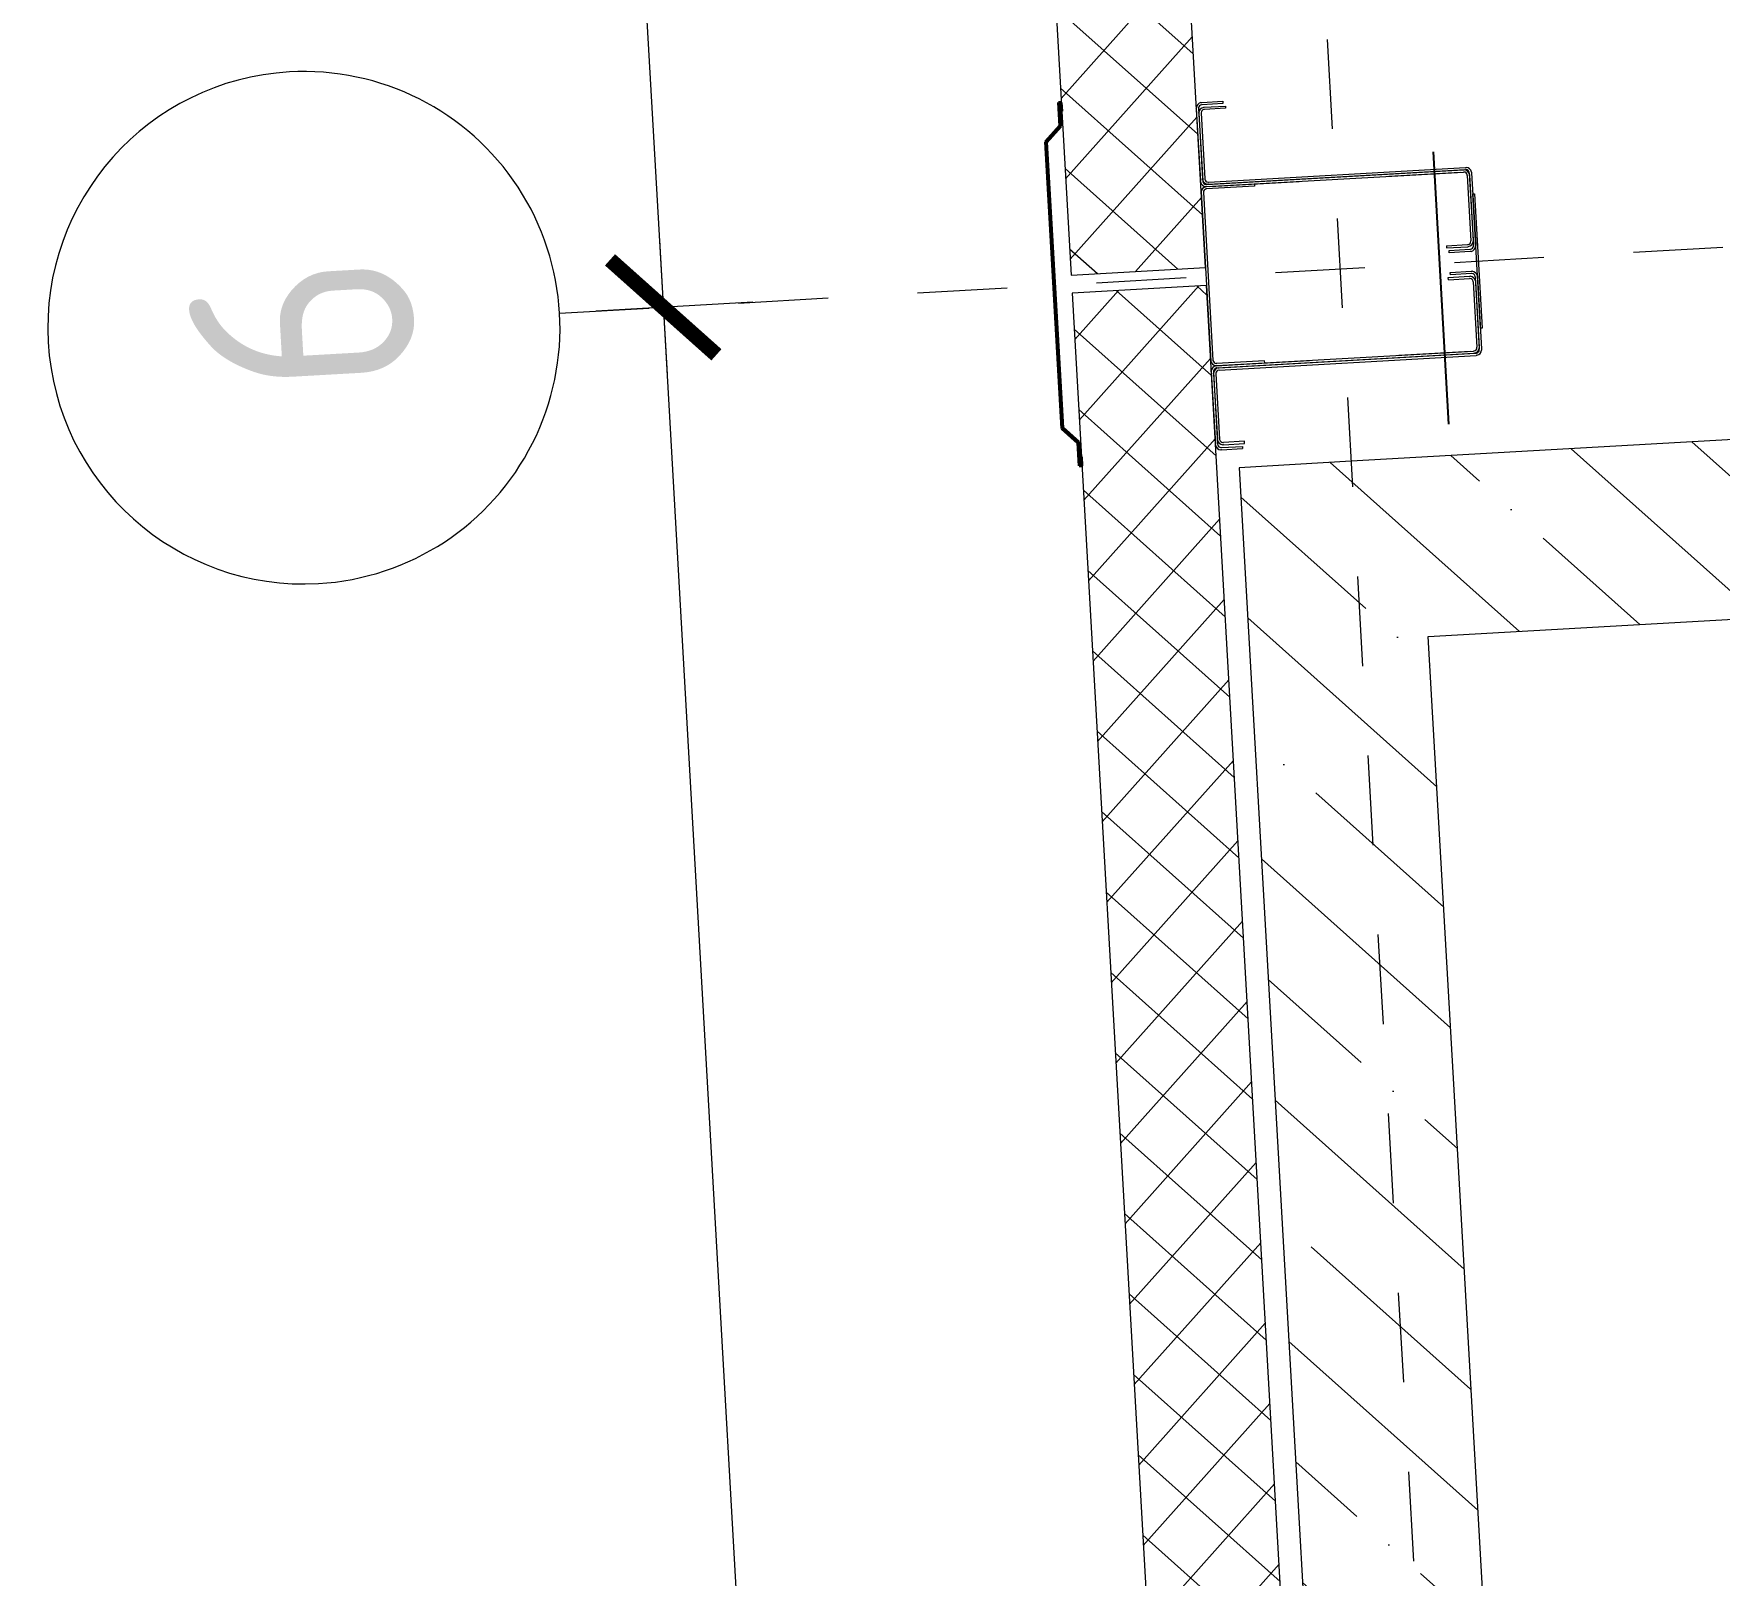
# Model space of a CAD drawing. Header units: metres. Extents: x 93803 to 107732, y 94484 to 125083.
# Drawn here: x 107717.575 to 107719.456, y 110803.104 to 110804.823 of the extents above; entities that cross this region are included whole.
import ezdxf

# ---------------------------------------------------------------- set-up
doc = ezdxf.new("R2010")
doc.units = ezdxf.units.M
doc.header["$PDMODE"] = 35
doc.header["$PDSIZE"] = 1
for name, pattern in [('_ШПТ__20_т__2_5__Линия сетки', [25, 20, -2.5, 0, -2.5]), ('XKITLINE00', [0]), ('XKITLINE02', [4, 2, -2])]:
    doc.linetypes.add(name, pattern=pattern)
doc.layers.get('Defpoints').update_dxf_attribs({"color": 253})
for name, color, linetype, lineweight in [('Part', 250, 'Continuous', 0), ('S-WALL-PATT', 7, 'Continuous', 0), ('Выноски', 7, 'Continuous', 15), ('Обобщенные модели', 7, 'Continuous', 18), ('Оси', 250, 'Continuous', 9), ('Размеры', 250, 'Continuous', 9), ('Стены штриховка', 7, 'Continuous', 30)]:
    doc.layers.add(name, color=color, linetype=linetype, lineweight=lineweight)
doc.layers.add('Лестницы', color=7, linetype='Continuous', lineweight=9, true_color=0x506c76)
doc.styles.add('GOST Common', font='GOST_Common.ttf', dxfattribs={"width": 0.9, "height": 349.9999999999996})
doc.styles.add('ГОСТ 2.304', font='CS_Gost2304.shx')
doc.dimstyles.new('СПДС', dxfattribs={"dimscale": 100, "dimtxt": 2, "dimasz": 1.5, "dimexe": 1, "dimexo": 0, "dimgap": 0.5, "dimtad": 1, "dimdec": 0, "dimtxsty": 'ГОСТ 2.304', "dimblk": 'ARCHTICK', "dimcen": 2.5, "dimdle": 1, "dimadec": 0, "dimazin": 2, "dimtfac": 0.75, "dimtdec": 0, "dimtmove": 1, "dimatfit": 3, "dimfxl": 1, "dimtfill": 1, "dimtolj": 1, "dimlwd": 9, "dimlwe": 9, "dimarcsym": 1})
pattern_1 = [(45, (0, 0), (-44.90128060534577, 44.90128060534577), []), (135, (0, 0), (-44.90128060534577, -44.90128060534576), [])]

# ---------------------------------------------------------------- blocks, each defined once
blk = doc.blocks.new('Ось сетки - Круг_Ø8 мм-6577-_О__L2_3_900_')
at = {"layer": 'Оси', "lineweight": 20}
for centre, start, end in [((0, -2.710563210106287e-17), 359.9999999999996, 179.9999999999998), ((5.287437154777308e-16, -2.710563210106287e-17), 179.9999999999998, 359.9999999999993)]:
    blk.add_arc(centre, 4.000000000000003, start, end, dxfattribs=at)
blk = doc.blocks.new('_ArchTick')
at = {"color": 0, "linetype": 'ByBlock', "const_width": 0.15}
blk.add_lwpolyline([(-0.5, -0.5), (0.5, 0.5)], dxfattribs=at)
blk = doc.blocks.new('*D4897')
at = {"layer": 'Defpoints', "color": 0, "ltscale": 75, "transparency": 16777216}
for p in [(33131.4592399107, -599.4154517686438), (39131.4592399107, -599.4154517686511), (39131.4592399107, -699.4003506284025)]:
    blk.add_point(p, dxfattribs=at)
at = {"layer": 'Размеры', "color": 0, "lineweight": 9, "ltscale": 75, "transparency": 16777216}
for p, q in [((33131.4592399107, -599.4154517686438), (33131.4592399107, -774.4003506284025)), ((39131.4592399107, -599.4154517686511), (39131.4592399107, -774.4003506284025)), ((33056.4592399107, -699.4003506284025), (39206.4592399107, -699.4003506284025))]:
    blk.add_line(p, q, dxfattribs=at)
at = {"layer": 'Размеры', "color": 0, "lineweight": 9, "ltscale": 75, "transparency": 16777216, "xscale": 112.5, "yscale": 112.5, "zscale": 112.5, "rotation": 180}
blk.add_blockref('_ArchTick', (33131.4592399107, -699.4003506284025), dxfattribs=at)
at = {"layer": 'Размеры', "color": 0, "lineweight": 9, "ltscale": 75, "transparency": 16777216, "xscale": 112.5, "yscale": 112.5, "zscale": 112.5}
blk.add_blockref('_ArchTick', (39131.4592399107, -699.4003506284025), dxfattribs=at)
at = {"layer": 'Размеры', "color": 0, "lineweight": 25, "ltscale": 75, "transparency": 16777216, "insert": (36131.4592399107, -582.5597994473002), "char_height": 150, "width": 186.2310899962048, "attachment_point": 5, "style": 'ГОСТ 2.304'}
blk.add_mtext('\\A1;6000', dxfattribs=at)
blk = doc.blocks.new('*D4898')
at = {"layer": 'Defpoints', "color": 0, "ltscale": 75, "transparency": 16777216}
for p in [(39131.4592399107, -599.4154517686511), (45131.45923991068, -599.415451768662), (45131.45923991068, -699.4003506284025)]:
    blk.add_point(p, dxfattribs=at)
at = {"layer": 'Размеры', "color": 0, "lineweight": 9, "ltscale": 75, "transparency": 16777216}
for p, q in [((39131.4592399107, -599.4154517686511), (39131.4592399107, -774.4003506284025)), ((45131.45923991068, -599.415451768662), (45131.45923991068, -774.4003506284025)), ((39056.4592399107, -699.4003506284025), (45206.45923991068, -699.4003506284025))]:
    blk.add_line(p, q, dxfattribs=at)
at = {"layer": 'Размеры', "color": 0, "lineweight": 9, "ltscale": 75, "transparency": 16777216, "xscale": 112.5, "yscale": 112.5, "zscale": 112.5, "rotation": 180}
blk.add_blockref('_ArchTick', (39131.4592399107, -699.4003506284025), dxfattribs=at)
at = {"layer": 'Размеры', "color": 0, "lineweight": 9, "ltscale": 75, "transparency": 16777216, "xscale": 112.5, "yscale": 112.5, "zscale": 112.5}
blk.add_blockref('_ArchTick', (45131.45923991068, -699.4003506284025), dxfattribs=at)
at = {"layer": 'Размеры', "color": 0, "lineweight": 25, "ltscale": 75, "transparency": 16777216, "insert": (42131.45923991069, -582.5597994473002), "char_height": 150, "width": 186.2310899962048, "attachment_point": 5, "style": 'ГОСТ 2.304'}
blk.add_mtext('\\A1;6000', dxfattribs=at)
blk = doc.blocks.new('Колонна К2')
at = {"layer": 'Part', "linetype": 'XKITLINE00', "lineweight": 0}
for p, q in [((-99.42504644859582, 152.4338393722428), (-98.5, 152.5)), ((-98.5, 152.5), (-17.5, 152.5)), ((-17.5, 152.5), (-16.57495355140418, 152.4338393722428)), ((16.57495355140418, 152.4338393722428), (17.5, 152.5)), ((17.5, 152.5), (98.5, 152.5)), ((98.5, 152.5), (99.42504644859582, 152.4338393722428)), ((-105, 146), (-104.9338393723592, 146.9250464488287)), ((-105, -141), (-105, 146)), ((-102.4529647831805, 146.5683505327906), (-102.5, 145.9107122735586)), ((-102.5, -141.0892877264414), (-102.5, 145.9107122735586)), ((-102.5, 143.5892877264414), (-102.440160356462, 144.4259552691365)), ((-102.5, -143.4107122735586), (-102.5, 143.5892877264414)), ((-99.95928576774895, 144.0692593530985), (-100, 143.5)), ((-100, -143.5), (-100, 143.5)), ((-98.41071227332577, 150), (-99.06835053255782, 149.9529647834133)), ((-98.41071227332577, 150), (-17.58928772620857, 150)), ((-96.92595526902005, 149.9401603563456), (-96.08928772620857, 150)), ((-96, 147.5), (-96.56925935298204, 147.4592857675161)), ((-96.08928772620857, 150), (-22.91071227332577, 150)), ((-96, 147.5), (-23, 147.5)), ((-22.43074064701796, 147.4592857675161), (-23, 147.5)), ((-22.91071227332577, 150), (-22.07404473097995, 149.9401603563456)), ((-19, 143.5), (-19.04071423225105, 144.0692593530985)), ((-19, 120), (-19, 143.5)), ((-16.93164946697652, 149.9529647834133), (-17.58928772620857, 150)), ((-16.559839643538, 144.4259552691365), (-16.5, 143.5892877264414)), ((-16.5, 120), (-16.5, 143.5892877264414)), ((-13.5, 145.9107122735586), (-13.54703521635383, 146.5683505327906)), ((-13.5, 122.5), (-13.5, 145.9107122735586)), ((-11.06616062764078, 146.9250464488287), (-11, 146)), ((-11, 146), (-11, 122.5)), ((11, 146), (11.06616062764078, 146.9250464488287)), ((11, 122.5), (11, 146)), ((13.54703521681949, 146.5683505327906), (13.5, 145.9107122735586)), ((13.5, 145.9107122735586), (13.5, 122.5)), ((16.5, 143.5892877264414), (16.559839643538, 144.4259552691365)), ((16.5, 120), (16.5, 143.5892877264414)), ((17.58928772667423, 150), (16.93164946744218, 149.9529647834133)), ((17.58928772667423, 150), (98.41071227379143, 150)), ((19.04071423271671, 144.0692593530985), (19, 143.5)), ((19, 120), (19, 143.5)), ((22.07404473097995, 149.9401603563456), (22.91071227379143, 150)), ((23, 147.5), (22.43074064701796, 147.4592857675161)), ((22.91071227379143, 150), (96.08928772667423, 150)), ((23, 147.5), (96, 147.5)), ((96.56925935298204, 147.4592857675161), (96, 147.5)), ((96.08928772667423, 150), (96.92595526902005, 149.9401603563456)), ((99.06835053302348, 149.9529647834133), (98.41071227379143, 150)), ((100, 143.5), (99.95928576774895, 144.0692593530985)), ((100, -143.5), (100, 143.5)), ((102.440160356462, 144.4259552691365), (102.5, 143.5892877264414)), ((102.5, 145.9107122735586), (102.4529647836462, 146.5683505327906)), ((102.5, -141.0892877264414), (102.5, 145.9107122735586)), ((102.5, -143.4107122735586), (102.5, 143.5892877264414)), ((104.9338393723592, 146.9250464488287), (105, 146)), ((105, -141), (105, 146)), ((-19, 120), (-16.5, 120)), ((-11, 122.5), (-13.5, 122.5)), ((13.5, 122.5), (11, 122.5)), ((19, 120), (16.5, 120)), ((-100, -143.5), (-100, -89.93383938604177)), ((-100, -89.93383938604177), (-97.5, -89.93383938604177)), ((-97.5, -89.93383938604177), (-97.47648239159025, -143.7395314031746)), ((97.5, -89.93383938604177), (97.47648239159025, -143.7395314031746)), ((100, -89.93383938604177), (97.5, -89.93383938604177)), ((100.0330803138204, -143.9625232244143), (100, -89.93383938604177)), ((-194, -143.5), (-194, -120)), ((-194, -120), (-191.5, -120)), ((-191.5, -120), (-191.5, -143.4107122735586)), ((-188.5, -117.5), (-186, -117.5)), ((-188.5, -141.0892877264414), (-188.5, -117.5)), ((-186, -117.5), (-186, -141)), ((188.5, -117.5), (186, -117.5)), ((186, -117.5), (186, -141)), ((188.5, -141.0892877264414), (188.5, -117.5)), ((191.5, -120), (191.5, -120)), ((191.5, -120), (191.5, -120)), ((191.5, -143.4107122735586), (191.5, -120)), ((191.5, -120), (194, -120)), ((194, -143.5), (194, -120)), ((-193.9338393723592, -144.4250464488287), (-194, -143.5)), ((-191.5, -143.4107122735586), (-191.4529647831805, -144.0683505327906)), ((-188.440160356462, -141.9259552691365), (-188.5, -141.0892877264414)), ((-187.5, -150), (-188.4250464485958, -149.9338393722428)), ((-188.0683505325578, -147.4529647834133), (-187.4107122733258, -147.5)), ((-187.5, -150), (-106.5, -150)), ((-187.4107122733258, -147.5), (-106.5892877262086, -147.5)), ((-186, -141), (-185.9592857672833, -141.5692593530985)), ((-182.0892877262086, -147.5), (-182.9259552690201, -147.4401603563456)), ((-182.569259352982, -144.9592857675161), (-182, -145)), ((-182.0892877262086, -147.5), (-108.9107122733258, -147.5)), ((-182, -145), (-109, -145)), ((-109, -145), (-108.430740647018, -144.9592857675161)), ((-108.0740447309799, -147.4401603563456), (-108.9107122733258, -147.5)), ((-106.5892877262086, -147.5), (-105.9316494669765, -147.4529647834133)), ((-105.5749535514042, -149.9338393722428), (-106.5, -150)), ((-105.040714232251, -141.5692593530985), (-105, -141)), ((-102.5, -141.0892877264414), (-102.559839643538, -141.9259552691365)), ((-102.5470352163538, -144.0683505327906), (-102.5, -143.4107122735586)), ((-99.93383937235922, -144.4250464488287), (-100, -143.5)), ((-97.5, -143.4107122735586), (-97.4529647831805, -144.0683505327906)), ((-94.42504644854769, -149.9338393722575), (94.42504644854789, -149.9338393722575)), ((-94.06835053264085, -147.4529647834324), (94.06835053264102, -147.4529647834324)), ((97.5, -143.4107122735586), (97.4529647831805, -144.0683505327906)), ((99.93383937235922, -144.4250464488287), (100, -143.5)), ((100.0661606276408, -144.4250464488287), (100, -143.5)), ((102.559839643538, -141.9259552691365), (102.5, -141.0892877264414)), ((102.5, -143.4107122735586), (102.5470352168195, -144.0683505327906)), ((105, -141), (105.0407142327167, -141.5692593530985)), ((106.5, -150), (105.5749535514042, -149.9338393722428)), ((105.9316494674422, -147.4529647834133), (106.5892877266742, -147.5)), ((106.5, -150), (187.5, -150)), ((106.5892877266742, -147.5), (187.4107122737914, -147.5)), ((108.9107122737914, -147.5), (108.0740447309799, -147.4401603563456)), ((108.430740647018, -144.9592857675161), (109, -145)), ((108.9107122737914, -147.5), (182.0892877266742, -147.5)), ((109, -145), (182, -145)), ((182, -145), (182.569259352982, -144.9592857675161)), ((182.9259552690201, -147.4401603563456), (182.0892877266742, -147.5)), ((185.959285767749, -141.5692593530985), (186, -141)), ((187.4107122737914, -147.5), (188.0683505330235, -147.4529647834133)), ((188.4250464485958, -149.9338393722428), (187.5, -150)), ((188.5, -141.0892877264414), (188.440160356462, -141.9259552691365)), ((191.4529647836462, -144.0683505327906), (191.5, -143.4107122735586)), ((194, -143.5), (193.9338393723592, -144.4250464488287))]:
    blk.add_line(p, q, dxfattribs=at)
at = {"layer": 'Part', "linetype": 'XKITLINE02', "lineweight": 0}
for p, q in [((-100, -140.0001452717697), (-100, 139.9998547282303)), ((100, -140.0001452717697), (100, 139.9998547282303))]:
    blk.add_line(p, q, dxfattribs=at)
at = {"layer": 'Part', "linetype": 'XKITLINE00', "lineweight": 0}
blk.add_lwpolyline([(-74.99999999999999, 152.5), (-74.99999999999999, 154.5), (74.99999999999999, 154.5), (74.99999999999999, 152.5), (-74.99999999999999, 152.5)], dxfattribs=at)
for centre, radius, start, end in [((-98.5, 146), 6.499999999995562, 98.18181817978395, 171.8181818202161), ((-17.5, 146), 6.499999999989522, 8.181818179783926, 81.81818182021608), ((17.5, 146), 6.499999999999175, 98.18181817978395, 171.8181818202161), ((98.5, 146), 6.499999999989522, 8.181818179783926, 81.81818182021608), ((-98.5, 146), 3.993614015769151, 98.18181817978395, 171.8181818202161), ((-96, 143.5), 6.506385984226687, 98.18181817978395, 171.8181818202161), ((-96, 143.5), 3.999999999991231, 98.18181817978395, 171.8181818202161), ((-23, 143.5), 3.999999999987617, 8.181818179783926, 81.81818182021608), ((-23, 143.5), 6.50638598422186, 8.181818179783926, 81.81818182021608), ((-17.5, 146), 3.993614015776985, 8.181818179783926, 81.81818182021608), ((17.5, 146), 3.993614015773978, 98.18181817978395, 171.8181818202161), ((23, 143.5), 6.506385984229692, 98.18181817978395, 171.8181818202161), ((23, 143.5), 3.999999999996058, 98.18181817978395, 171.8181818202161), ((96, 143.5), 3.999999999996058, 8.181818179783926, 81.81818182021608), ((96, 143.5), 6.506385984231515, 8.181818179783926, 81.81818182021608), ((98.5, 146), 3.993614015764325, 8.181818179783926, 81.81818182021608), ((-187.5, -143.5), 6.499999999998569, 188.1818181797839, 261.8181818202161), ((-187.5, -143.5), 3.993614015776985, 188.1818181797839, 261.8181818202161), ((-182, -141), 6.506385984230301, 188.1818181797839, 261.8181818202161), ((-182, -141), 3.999999999987617, 188.1818181797839, 261.8181818202161), ((-109, -141), 3.999999999991231, 278.1818181797839, 351.8181818202161), ((-109, -141), 6.506385984226687, 278.1818181797839, 351.8181818202161), ((-106.5, -143.5), 3.993614015769151, 278.1818181797839, 351.8181818202161), ((-106.5, -143.5), 6.499999999999782, 278.1818181797839, 351.8181818202161), ((-93.5, -143.5), 6.499999999998569, 188.181818179784, 261.8181818202164), ((-93.5, -143.5), 3.993614015776985, 188.181818179784, 261.8181818202164), ((93.5, -143.5), 3.993614015776985, 278.1818181797836, 351.8181818202161), ((93.5, -143.5), 6.499999999998569, 278.1818181797836, 351.8181818202161), ((106.5, -143.5), 6.499999999993742, 188.1818181797839, 261.8181818202161), ((106.5, -143.5), 3.993614015764325, 188.1818181797839, 261.8181818202161), ((109, -141), 6.506385984231515, 188.1818181797839, 261.8181818202161), ((109, -141), 3.999999999996058, 188.1818181797839, 261.8181818202161), ((182, -141), 4.000000000000884, 278.1818181797839, 351.8181818202161), ((182, -141), 6.506385984222467, 278.1818181797839, 351.8181818202161), ((187.5, -143.5), 3.993614015778804, 278.1818181797839, 351.8181818202161), ((187.5, -143.5), 6.499999999999782, 278.1818181797839, 351.8181818202161)]:
    blk.add_arc(centre, radius, start, end, dxfattribs=at)
blk = doc.blocks.new('*U287')
at = {"layer": 'S-WALL-PATT', "lineweight": 0, "true_color": 0x636466}
h = blk.add_hatch(dxfattribs=at)
h.set_pattern_fill('ANSI37', color=251, scale=20)
h.set_pattern_definition(pattern_1)
h.paths.add_polyline_path([(-150, 0), (0, 1.4210854715202e-14), (1.4210854715202e-14, 889.570871529635), (-150, 889.570871529635)])
at = {"color": 0}
blk.add_lwpolyline([(-150, 0), (0, 0), (0, 889.570871529635), (-150, 889.570871529635)], close=True, dxfattribs=at)
blk = doc.blocks.new('*U350')
at = {"layer": 'S-WALL-PATT', "lineweight": 0, "true_color": 0x636466}
h = blk.add_hatch(dxfattribs=at)
h.set_pattern_fill('ANSI37', color=251, scale=20)
h.set_pattern_definition(pattern_1)
h.paths.add_polyline_path([(-150, 0), (0, 0), (0, 3994.999999999985), (-150, 3994.999999999985)])
at = {"color": 0}
blk.add_lwpolyline([(-150, 0), (0, 0), (0, 3994.999999999984), (-150, 3994.999999999984)], close=True, dxfattribs=at)
blk = doc.blocks.new('320мм_ФЭ_Стена_Стык вертикальный')
at = {"layer": 'Обобщенные модели', "lineweight": 9}
h = blk.add_hatch(dxfattribs=at)
h.set_pattern_fill('FP_4', color=256, style=0, pattern_type=2)
h.set_pattern_definition([(45, (210.0000000000036, 6.821210263296962e-13), (-106.0660171779821, 106.0660171779821), [])])
h.paths.add_polyline_path([(27265.00000000009, -294.9999999998949), (27282.00000000009, -277.9999999998988), (27281.58578643771, -276.9999999998947), (27264.58578643771, -293.9999999998951), (27155.41421356246, -293.9999999998948), (27138.41421356246, -276.9999999998943), (27138.00000000009, -277.9999999998984), (27155.00000000008, -294.9999999998946)], flags=0)
h.paths.add_polyline_path([(27307.00000000008, -275.999999999895), (27308.00000000008, -274.9999999998996), (27298.00000000009, -275.999999999895)], flags=0)
h.paths.add_polyline_path([(27122.00000000009, -275.9999999998944), (27122.00000000009, -274.9999999998947), (27113.00000000009, -275.9999999998944)], flags=0)
at = {"layer": 'Обобщенные модели', "lineweight": 40}
for p, q in [((26912.00000000005, -274.9999999998932), (26902.00000000005, -274.9999999998931)), ((26902.00000000005, -274.9999999998931), (26902.00000000005, -277.9999999998932)), ((26902.00000000005, -277.9999999998932), (26928.00000000005, -277.9999999998934)), ((26903.00000000005, -276.9999999998932), (26903.00000000005, -275.9999999998931)), ((26903.00000000005, -275.9999999998931), (26912.00000000005, -275.9999999998932)), ((26928.41421356243, -276.9999999998934), (26903.00000000005, -276.9999999998932)), ((26912.00000000005, -275.9999999998932), (26912.00000000005, -274.9999999998932)), ((26928.00000000005, -277.9999999998934), (26945.00000000005, -294.9999999998934)), ((26945.41421356243, -293.9999999998934), (26928.41421356243, -276.9999999998934)), ((27281.58578643768, -276.9999999998936), (27264.58578643768, -293.9999999998934)), ((27265.00000000005, -294.9999999998934), (27282.00000000005, -277.9999999998936)), ((27307.00000000005, -276.9999999998938), (27281.58578643768, -276.9999999998936)), ((27282.00000000005, -277.9999999998936), (27308.00000000006, -277.9999999998938)), ((27308.00000000006, -274.9999999998937), (27298.00000000006, -274.9999999998936)), ((27298.00000000006, -274.9999999998936), (27298.00000000006, -275.9999999998936)), ((27298.00000000006, -275.9999999998936), (27307.00000000005, -275.9999999998938)), ((27307.00000000005, -275.9999999998938), (27307.00000000005, -276.9999999998938)), ((27308.00000000006, -277.9999999998938), (27308.00000000006, -274.9999999998937))]:
    blk.add_line(p, q, dxfattribs=at)
for points in [[(26945.00000000005, -294.9999999998934), (27265.00000000005, -294.9999999998934)], [(26945.41421356243, -293.9999999998934), (27264.58578643768, -293.9999999998934)]]:
    blk.add_lwpolyline(points, dxfattribs=at)
blk = doc.blocks.new('34433')
at = {"layer": 'Стены штриховка', "lineweight": 9}
h = blk.add_hatch(dxfattribs=at)
h.set_pattern_fill('ANSI35', color=256, scale=30)
h.set_pattern_definition([(45, (-90163.45337178293, 379.7887209087698), (-134.7038418160373, 134.7038418160373), []), (45, (-90028.74947178294, 379.7887209087698), (-134.7038418160373, 134.7038418160373), [238.125, -47.625, 0, -47.625])])
h.paths.add_polyline_path([(43111.45923991068, 6331.999999999962), (39971.45923991068, 6331.999999999962), (39346.45923991068, 6331.999999999962), (39346.45923991068, 6056.999999999962), (39546.45923991068, 6056.999999999962), (39546.45923991068, 6131.999999999962), (39971.45923991068, 6131.999999999962), (43111.45923991068, 6131.999999999962)])
h.paths.add_polyline_path([(39546.45923991068, 6056.999999999962), (39346.45923991068, 6056.999999999962), (39346.45923991068, 5056.999999999962), (39546.45923991068, 5056.999999999965)])
h.paths.add_polyline_path([(42446.45923991068, 6056.999999999962), (42246.45923991068, 6056.999999999962), (42246.45923991068, 131.9999999999623), (42446.45923991068, 131.9999999999623)])
h.paths.add_polyline_path([(45131.45923991068, 6331.999999999962), (44421.45923991068, 6331.999999999962), (44421.45923990788, 6131.999999999845), (45086.45923990788, 6131.999999999845), (45086.45923990809, 6056.999999999962), (45131.45923991068, 6056.999999999962)])
h.paths.add_polyline_path([(45286.45923991068, 6331.999999999962), (45131.45923991068, 6331.999999999962), (45131.45923991068, 6056.999999999962), (45286.45923991068, 6056.999999999962)])
h.paths.add_polyline_path([(45286.45923991068, 6056.999999999962), (45131.45923991068, 6056.999999999962), (45131.45923991068, -68.00000000003774), (45286.45923991068, -68.00000000003774), (45286.45923991068, 56.99999999996226), (45286.45923991068, 5056.999999999962)])
h.paths.add_polyline_path([(45131.45923991068, 6056.999999999962), (45086.45923990809, 6056.999999999962), (45086.45923991068, 5056.999999999962), (45086.45923991068, 131.9999999999623), (44336.45923991068, 131.9999999999623), (44336.45923991068, -68.00000000003774), (45131.45923991068, -68.00000000003683)])
h.paths.add_polyline_path([(43136.45923991068, 131.9999999999623), (40046.45923991068, 131.9999999999623), (39546.45923991068, 131.9999999999623), (39546.45923991074, 1457.000000000079), (39346.45923991068, 1457.000000000079), (39346.45923991068, 56.99999999996226), (39346.45923991068, -68.00000000003774), (40046.45923991068, -68.00000000003774), (43136.45923991068, -68.00000000003774)])
h.paths.add_polyline_path([(39546.45923991068, 4046.999999999962), (39346.45923991068, 4046.99999999996), (39346.45923991074, 2467.000000000078), (39546.45923991068, 2467.000000000079)])
at = {"layer": 'Лестницы'}
blk.add_lwpolyline([(39546.45923991074, 1457.000000000079), (39346.45923991068, 1457.000000000079), (39346.45923991068, 56.99999999996226), (39346.45923991068, -68.00000000003774), (40046.45923991068, -68.00000000003774), (43136.45923991068, -68.00000000003774), (43136.45923991068, 131.9999999999623), (40046.45923991068, 131.9999999999623), (39546.45923991068, 131.9999999999623)], close=True, dxfattribs=at)
at = {"layer": 'Оси', "linetype": '_ШПТ__20_т__2_5__Линия сетки'}
for p, q in [((39131.4592399107, -815.1859546884916), (39131.45923991072, 12717.60887272567)), ((14075.1270454427, 57.0000000000634), (46043.53974344258, 57.00000000003072))]:
    blk.add_line(p, q, dxfattribs=at)
at = {"color": 1}
blk.add_blockref('Колонна К2', (39131.45923991068, 56.99999999996226), dxfattribs=at)
at = {"layer": 'Выноски', "rotation": 90}
for name, p in [('*U287', (39121.45923991068, -93.00000000003774)), ('*U350', (43136.45923991068, -93.00000000003774))]:
    blk.add_blockref(name, p, dxfattribs=at)
at = {"layer": 'Обобщенные модели'}
blk.add_blockref('320мм_ФЭ_Стена_Стык вертикальный', (12026.45923991068, 31.99999999984584), dxfattribs=at)
at = {"layer": 'Оси', "lineweight": 20, "xscale": 71.42857142857137, "yscale": 71.42857142857137, "zscale": 71.42857142857137}
blk.add_blockref('Ось сетки - Круг_Ø8 мм-6577-_О__L2_3_900_', (39131.45923991068, -1100.900240402777), dxfattribs=at)
at = {"layer": 'Оси', "insert": (39050.18733757713, -977.6621281284306), "char_height": 249.9999999999997, "width": 195.8408035714284, "attachment_point": 1, "style": 'GOST Common'}
blk.add_mtext('\\fGOST Common|b0|i0|c204|p34|;\\W.9;9', dxfattribs=at)
at = {"layer": 'Размеры', "color": 0, "lineweight": 25, "ltscale": 75}
for base, p1, p2, picture, middle in [((39131.4592399107, -699.4003506284025), (33131.4592399107, -599.4154517686438), (39131.4592399107, -599.4154517686511), '*D4897', (36131.4592399107, -582.5597994473002)), ((45131.45923991068, -699.4003506284025), (39131.4592399107, -599.4154517686511), (45131.45923991068, -599.415451768662), '*D4898', (42131.45923991069, -582.5597994473002))]:
    dim = blk.add_linear_dim(base=base, p1=p1, p2=p2, dimstyle='СПДС', override={"dimscale": 75, "dimtfill": 0}, dxfattribs=at)
    dim.commit()
    dim.dimension.update_dxf_attribs({"geometry": picture, "text_midpoint": middle})

msp = doc.modelspace()

# ---------------------------------------------------------------- block references
at = {"xscale": 0.001, "yscale": 0.001, "zscale": 0.001, "rotation": 273.2530497410625}
msp.add_blockref('34433', (107716.7553831012, 110843.6261089197), dxfattribs=at)

# ---------------------------------------------------------------- next in the draw order: linework, layer by layer
at = {"ltscale": 0.1}
msp.add_line((107719.1365985687, 110804.6915368013), (107719.1538777044, 110804.387527457), dxfattribs=at)

doc.saveas('drawing.dxf')
